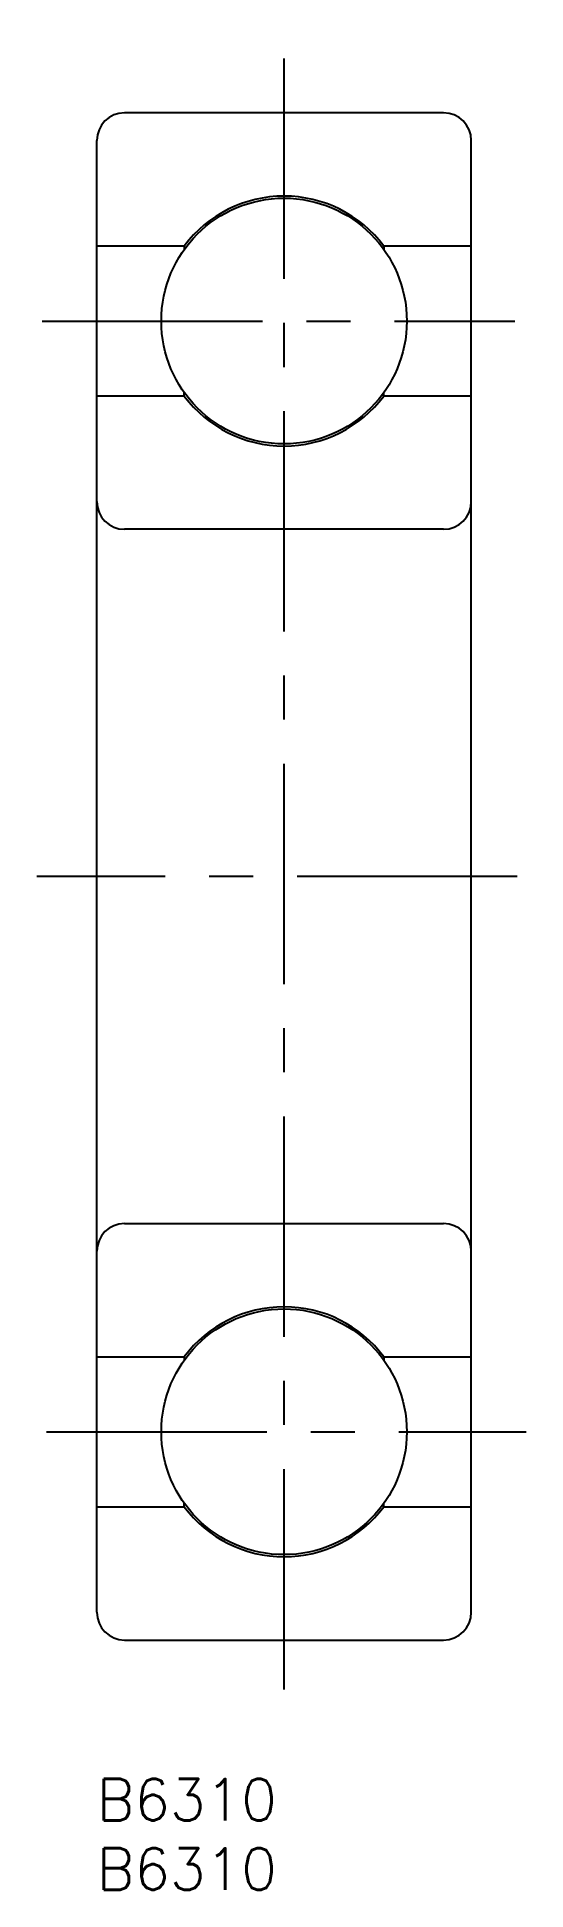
# Model space of a CAD drawing. Extents: x -4 to 31, y -8 to 125.
import ezdxf

# ---------------------------------------------------------------- set-up
doc = ezdxf.new("R2010")
doc.units = 0
doc.header["$LTSCALE"] = 0.5
doc.linetypes.add('CENTER', pattern=[50.8, 31.75, -6.35, 6.35, -6.35])
for name, color, linetype in [('MSM_CENTER', 1, 'CENTER'), ('MSM_CONTINUOUS', 7, 'CONTINUOUS'), ('MSM_PART_NUMBER', 7, 'CONTINUOUS')]:
    doc.layers.add(name, color=color, linetype=linetype)
doc.styles.get("Standard").update_dxf_attribs({"font": 'txt.shx', "height": 3, "bigfont": 'bigfont.shx'})

msp = doc.modelspace()

# ---------------------------------------------------------------- linework, layer by layer
at = {"layer": 'MSM_CENTER'}
for p, q in [((13.5, 6.44), (13.5, 125.45)), ((-3.94, 105), (30.15, 105)), ((30.32, 65), (-4.32, 65)), ((-3.62, 25), (30.95, 25))]:
    msp.add_line(p, q, dxfattribs=at)
at = {"layer": 'MSM_CONTINUOUS'}
for p, q in [((25, 120), (2, 120)), ((0, 12), (0, 118)), ((27, 12), (27, 118)), ((6.3, 110.4), (0, 110.4)), ((6.3, 110.4), (6.3, 110.15)), ((27, 110.4), (20.7, 110.4)), ((20.7, 110.4), (20.7, 110.15)), ((6.3, 99.6), (0, 99.6)), ((6.3, 99.6), (6.3, 99.85)), ((20.7, 99.6), (20.7, 99.85)), ((27, 99.6), (20.7, 99.6)), ((25, 90), (2, 90)), ((2, 40), (25, 40)), ((0, 30.4), (6.3, 30.4)), ((6.3, 30.4), (6.3, 30.15)), ((20.7, 30.4), (27, 30.4)), ((20.7, 30.4), (20.7, 30.15)), ((0, 19.6), (6.3, 19.6)), ((6.3, 19.6), (6.3, 19.85)), ((20.7, 19.6), (20.7, 19.85)), ((20.7, 19.6), (27, 19.6)), ((2, 10), (25, 10))]:
    msp.add_line(p, q, dxfattribs=at)
for centre in [(13.5, 105), (13.5, 25)]:
    msp.add_circle(centre, 8.85, dxfattribs=at)
for centre, radius, start, end in [((2, 118), 2, 90, 180), ((25, 118), 2, 0, 90), ((13.5, 105), 9, 36.8699, 143.1301), ((13.5, 105), 9, 216.8699, 323.1301), ((2, 92), 2, 180, 270), ((25, 92), 2, 270, 0), ((2, 38), 2, 90, 180), ((25, 38), 2, 0, 90), ((13.5, 25), 9, 36.8699, 143.1301), ((13.5, 25), 9, 216.8699, 323.1301), ((2, 12), 2, 180, 270), ((25, 12), 2, 270, 0)]:
    msp.add_arc(centre, radius, start, end, dxfattribs=at)

# ---------------------------------------------------------------- texts
at = {"layer": 'MSM_PART_NUMBER'}
for p in [(0, -3), (0, -8)]:
    msp.add_text('B6310', height=3, dxfattribs=at).set_placement(p)

doc.saveas('drawing.dxf')
